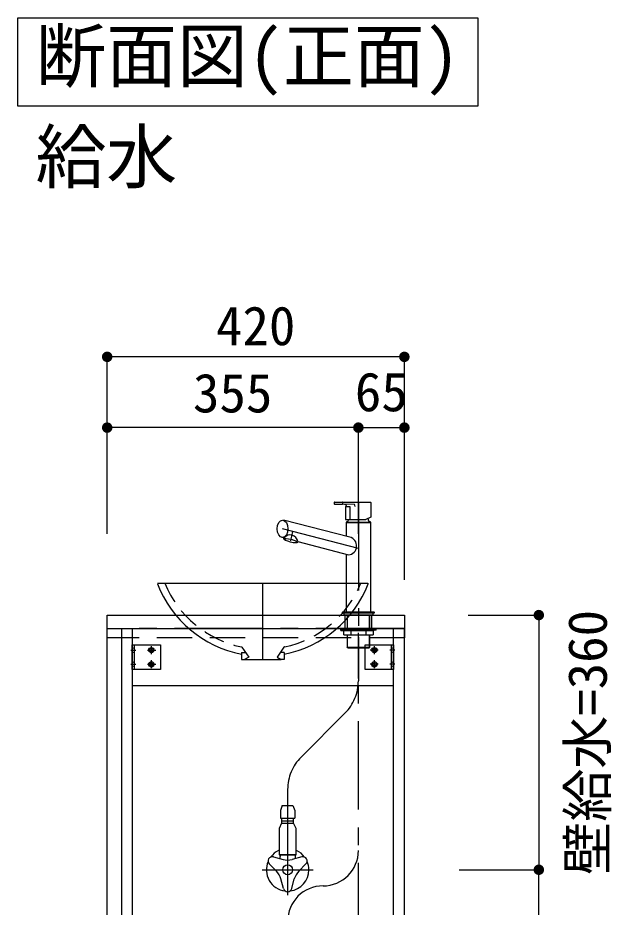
# Model space of a CAD drawing. Units: millimetres on the paper. Extents: x -205 to 195, y -144 to 136.
# Drawn here: x 84.7 to 118.3, y -97.4 to -47.2 of the extents above; entities that cross this region are included whole.
import ezdxf
from ezdxf.enums import TextEntityAlignment as Align

# ---------------------------------------------------------------- set-up
doc = ezdxf.new("R2010")
doc.units = ezdxf.units.MM
for name, pattern in [('CHAIN1', [8, 5, -1, 1, -1]), ('DASHED1', [1.8, 1.2, -0.6]), ('DASHED2', [3, 2, -1])]:
    doc.linetypes.add(name, pattern=pattern)
for name, color, linetype in [('0-0_①\u3000中', 7, 'Continuous'), ('0-1_①\u3000細', 4, 'Continuous'), ('0-2_①\u3000太', 6, 'Continuous')]:
    doc.layers.add(name, color=color, linetype=linetype)
doc.styles.add('ＭＳ ゴシック', font='')
doc.styles.get('ＭＳ ゴシック').set_extended_font_data('MS Gothic')

msp = doc.modelspace()

# ---------------------------------------------------------------- hatches: boundary and pattern name
at = {"layer": '0-1_①\u3000細'}
for points in [[(90.087, -66.329, 1), (89.487, -66.329, 1)], [(106.887, -66.329, 1), (106.287, -66.329, 1)], [(90.087, -70.329, 1), (89.487, -70.329, 1)], [(104.287, -70.329, 1), (103.687, -70.329, 1)], [(104.287, -70.329, 1), (103.687, -70.329, 1)], [(106.887, -70.329, 1), (106.287, -70.329, 1)]]:
    msp.add_hatch(color=132, dxfattribs=at).paths.add_polyline_path(points)
at = {"layer": '0-2_①\u3000太'}
for points in [[(114.487, -80.929, 1), (113.887, -80.929, 1)], [(114.487, -95.329, 1), (113.887, -95.329, 1)], [(114.487, -95.329, 1), (113.887, -95.329, 1)]]:
    msp.add_hatch(color=212, dxfattribs=at).paths.add_polyline_path(points)

# ---------------------------------------------------------------- linework, layer by layer
at = {"layer": '0-0_①\u3000中'}
for p, q in [((89.787, -80.929), (106.587, -80.929)), ((89.787, -81.689), (89.787, -80.929)), ((106.587, -80.929), (106.587, -81.689)), ((89.787, -81.689), (106.587, -81.689))]:
    msp.add_line(p, q, dxfattribs=at)
for points in [[(90.587, -111.129), (89.787, -111.129), (89.787, -81.689), (90.587, -81.689)], [(91.207, -110.989), (90.607, -110.989), (90.607, -81.689), (91.207, -81.689)], [(91.207, -81.709), (91.207, -84.909), (105.967, -84.909), (105.967, -81.709)], [(106.567, -110.989), (105.967, -110.989), (105.967, -81.689), (106.567, -81.689)]]:
    msp.add_lwpolyline(points, close=True, dxfattribs=at)
at = {"layer": '0-1_①\u3000細'}
for p, q in [((89.787, -76.329), (89.787, -66.329)), ((106.587, -66.329), (89.787, -66.329)), ((106.587, -76.329), (106.587, -66.329)), ((89.787, -76.329), (89.787, -70.329)), ((103.987, -70.329), (89.787, -70.329)), ((103.987, -76.329), (103.987, -70.329)), ((103.987, -72.545), (103.987, -70.329)), ((103.987, -70.329), (106.587, -70.329)), ((106.587, -78.929), (106.587, -70.329)), ((91.207, -82.609), (92.807, -82.609)), ((91.207, -84.009), (91.207, -82.609)), ((91.327, -84.009), (91.327, -82.609)), ((92.807, -82.609), (92.807, -84.009)), ((104.367, -82.609), (105.967, -82.609)), ((104.367, -84.009), (104.367, -82.609)), ((105.847, -82.609), (105.847, -84.009)), ((105.967, -82.609), (105.967, -84.009)), ((92.807, -84.009), (91.207, -84.009)), ((105.967, -84.009), (104.367, -84.009))]:
    msp.add_line(p, q, dxfattribs=at)
at = {"layer": '0-1_①\u3000細', "linetype": 'CHAIN1'}
for p, q in [((98.587, -80.929), (98.587, -80.529)), ((91.127, -82.909), (91.407, -82.909)), ((92.061, -82.909), (92.53, -82.909)), ((92.287, -83.136), (92.287, -82.683)), ((105.114, -82.909), (104.645, -82.909)), ((104.887, -82.683), (104.887, -83.136)), ((106.047, -82.909), (105.767, -82.909)), ((91.127, -83.709), (91.407, -83.709)), ((92.061, -83.709), (92.53, -83.709)), ((92.287, -83.936), (92.287, -83.483)), ((105.114, -83.709), (104.645, -83.709)), ((104.887, -83.483), (104.887, -83.936)), ((106.047, -83.709), (105.767, -83.709))]:
    msp.add_line(p, q, dxfattribs=at)
at = {"layer": '0-1_①\u3000細', "linetype": 'DASHED2'}
for p, q in [((106.587, -81.689), (106.587, -82.209)), ((91.207, -82.819), (91.327, -82.759)), ((105.847, -82.759), (105.967, -82.819)), ((91.207, -82.999), (91.327, -83.059)), ((105.967, -82.999), (105.847, -83.059)), ((91.207, -83.619), (91.327, -83.559)), ((91.327, -83.859), (91.207, -83.799)), ((105.967, -83.619), (105.847, -83.559)), ((105.967, -83.799), (105.847, -83.859))]:
    msp.add_line(p, q, dxfattribs=at)
at = {"layer": '0-1_①\u3000細'}
msp.add_lwpolyline([(84.734, -47.158), (110.734, -47.158), (110.734, -52.158), (84.734, -52.158)], close=True, dxfattribs=at)
at = {"layer": '0-1_①\u3000細', "linetype": 'DASHED2'}
msp.add_lwpolyline([(106.587, -82.209), (89.787, -82.209), (89.787, -81.689)], dxfattribs=at)
at = {"layer": '0-1_①\u3000細', "linetype": 'CHAIN1'}
msp.add_lwpolyline([(90.587, -81.689), (90.587, -111.129), (106.587, -111.129), (106.587, -81.689)], close=True, dxfattribs=at)
at = {"layer": '0-1_①\u3000細'}
for centre, radius in [((92.287, -82.909), 0.15), ((92.287, -82.909), 0.09), ((104.887, -82.909), 0.15), ((104.887, -82.909), 0.09), ((92.287, -83.709), 0.15), ((92.287, -83.709), 0.09), ((104.887, -83.709), 0.15), ((104.887, -83.709), 0.09)]:
    msp.add_circle(centre, radius, dxfattribs=at)
at = {"layer": '0-2_①\u3000太'}
for p, q in [((102.623, -74.569), (102.623, -74.641)), ((103.216, -74.684), (102.646, -74.665)), ((102.647, -74.545), (103.287, -74.545)), ((102.647, -74.665), (103.097, -74.665)), ((103.097, -74.569), (103.097, -74.641)), ((103.762, -74.684), (103.097, -74.665)), ((103.267, -74.793), (103.267, -75.529)), ((103.267, -74.793), (103.509, -74.793)), ((103.287, -74.545), (104.663, -74.545)), ((103.315, -74.784), (103.315, -74.793)), ((103.509, -74.793), (103.509, -75.529)), ((104.687, -74.569), (104.687, -75.388)), ((104.687, -75.388), (104.402, -75.529)), ((103.501, -76.519), (99.747, -75.563)), ((103.267, -75.529), (103.509, -75.529)), ((103.287, -75.717), (103.287, -76.465)), ((103.307, -75.697), (103.307, -75.675)), ((103.307, -75.697), (104.667, -75.697)), ((104.667, -75.697), (103.307, -75.697)), ((103.337, -75.649), (103.32, -75.656)), ((103.335, -75.529), (103.367, -75.529)), ((103.367, -75.529), (104.402, -75.529)), ((104.54, -75.502), (104.54, -75.461)), ((104.655, -75.656), (104.637, -75.649)), ((104.667, -75.675), (104.667, -75.697)), ((104.687, -80.749), (104.687, -75.717)), ((99.651, -76.529), (99.791, -76.566)), ((99.776, -76.622), (99.791, -76.566)), ((100.55, -76.824), (100.564, -76.771)), ((100.564, -76.771), (103.423, -77.528)), ((103.287, -77.527), (103.287, -80.749)), ((92.657, -79.129), (92.628, -79.158)), ((103.099, -80.749), (103.087, -80.761)), ((103.087, -80.817), (103.087, -80.761)), ((103.087, -80.817), (103.099, -80.829)), ((103.099, -80.749), (104.875, -80.749)), ((104.875, -80.829), (103.099, -80.829)), ((103.227, -80.929), (103.227, -81.689)), ((103.287, -80.749), (104.687, -80.749)), ((103.347, -80.929), (103.347, -81.689)), ((103.38, -81.689), (103.38, -80.929)), ((104.595, -80.929), (104.595, -81.689)), ((104.627, -81.689), (104.627, -80.929)), ((104.747, -81.689), (104.747, -80.929)), ((104.797, -80.829), (104.797, -80.929)), ((104.887, -80.761), (104.875, -80.749)), ((104.875, -80.829), (104.887, -80.817)), ((104.887, -80.761), (104.887, -80.817)), ((110.187, -80.929), (114.187, -80.929)), ((114.187, -80.929), (114.187, -95.329)), ((102.987, -81.689), (104.987, -81.689)), ((102.987, -81.689), (102.987, -81.749)), ((102.987, -81.769), (102.988, -81.749)), ((103.087, -81.769), (102.987, -81.769)), ((102.987, -81.809), (102.987, -81.769)), ((102.987, -81.809), (103.087, -81.809)), ((102.988, -81.749), (103.347, -81.749)), ((102.988, -81.749), (104.987, -81.749)), ((103.197, -81.809), (103.156, -81.809)), ((103.156, -82.049), (103.156, -81.809)), ((103.197, -81.769), (103.337, -81.769)), ((103.197, -81.809), (103.337, -81.809)), ((103.337, -81.809), (104.637, -81.809)), ((103.347, -81.749), (104.873, -81.749)), ((103.44, -81.769), (103.41, -81.769)), ((103.41, -81.809), (103.44, -81.809)), ((103.572, -82.049), (103.572, -81.809)), ((103.689, -81.769), (103.637, -81.769)), ((103.637, -81.809), (103.689, -81.809)), ((103.987, -81.769), (103.957, -81.769)), ((103.957, -81.809), (103.987, -81.809)), ((104.017, -81.769), (103.987, -81.769)), ((103.987, -81.809), (104.017, -81.809)), ((104.338, -81.769), (104.286, -81.769)), ((104.286, -81.809), (104.338, -81.809)), ((104.403, -81.809), (104.403, -82.049)), ((104.565, -81.769), (104.535, -81.769)), ((104.535, -81.809), (104.565, -81.809)), ((104.637, -81.769), (104.777, -81.769)), ((104.637, -81.809), (104.777, -81.809)), ((104.777, -81.809), (104.819, -81.809)), ((104.819, -81.809), (104.819, -82.049)), ((104.987, -81.789), (104.881, -81.789)), ((104.987, -81.749), (104.987, -81.689)), ((103.156, -82.049), (104.819, -82.049)), ((103.347, -82.049), (103.347, -82.749)), ((103.38, -82.782), (103.38, -82.049)), ((104.595, -82.049), (104.595, -82.782)), ((104.627, -82.749), (104.627, -82.049)), ((103.347, -82.749), (104.627, -82.749)), ((103.38, -82.782), (103.347, -82.749)), ((103.387, -82.789), (103.38, -82.782)), ((103.387, -82.789), (103.443, -82.789)), ((103.443, -82.789), (104.587, -82.789)), ((104.595, -82.782), (104.587, -82.789)), ((104.627, -82.749), (104.595, -82.782)), ((97.387, -83.137), (97.387, -83.449)), ((97.387, -83.449), (99.63, -83.449)), ((99.787, -83.449), (99.63, -83.449)), ((99.787, -83.137), (99.787, -83.449)), ((99.687, -91.691), (99.587, -91.968)), ((99.587, -91.968), (99.587, -92.388)), ((99.687, -91.691), (99.987, -91.691)), ((99.987, -91.691), (100.287, -91.691)), ((99.587, -92.388), (99.587, -92.411)), ((99.587, -92.411), (100.387, -92.411)), ((99.647, -92.411), (99.647, -92.589)), ((100.327, -92.624), (100.327, -92.411)), ((100.387, -92.388), (100.387, -92.411)), ((99.647, -92.689), (99.507, -93.001)), ((99.507, -93.001), (99.507, -93.681)), ((99.647, -92.589), (99.647, -92.624)), ((100.307, -92.589), (99.647, -92.589)), ((99.667, -92.589), (99.647, -92.589)), ((99.647, -92.624), (99.647, -92.689)), ((99.647, -92.689), (100.327, -92.689)), ((100.327, -92.589), (100.307, -92.589)), ((100.327, -92.689), (100.327, -92.624)), ((100.467, -93.001), (100.327, -92.689)), ((100.467, -93.681), (100.467, -93.001)), ((99.507, -93.681), (99.515, -93.689)), ((99.515, -93.689), (99.507, -93.697)), ((99.507, -93.697), (99.507, -94.489)), ((100.459, -93.689), (100.467, -93.681)), ((100.467, -93.697), (100.459, -93.689)), ((99.507, -94.489), (100.467, -94.489)), ((99.553, -94.489), (100.422, -94.489)), ((100.422, -94.489), (99.553, -94.489)), ((99.567, -94.489), (99.614, -94.489)), ((99.567, -94.489), (99.567, -94.57)), ((99.614, -94.489), (100.361, -94.489)), ((99.614, -94.489), (100.361, -94.489)), ((100.361, -94.489), (100.407, -94.489)), ((98.952, -94.999), (99.351, -95.398)), ((99.183, -94.597), (99.728, -94.743)), ((100.791, -94.597), (100.246, -94.743)), ((101.023, -94.999), (100.624, -95.398)), ((109.687, -95.329), (114.187, -95.329)), ((110.187, -95.329), (114.187, -95.329)), ((114.187, -111.129), (114.187, -95.329)), ((99.755, -96.391), (99.609, -95.846)), ((100.219, -96.391), (100.365, -95.846))]:
    msp.add_line(p, q, dxfattribs=at)
at = {"layer": '0-2_①\u3000太', "linetype": 'CHAIN1'}
for p, q in [((103.987, -74.545), (103.987, -82.789)), ((103.987, -77.166), (99.701, -76.046)), ((100.162, -76.727), (100.275, -76.196)), ((98.587, -83.449), (98.587, -79.129)), ((103.987, -115.929), (103.987, -81.929)), ((103.987, -82.169), (103.987, -84.643)), ((103.987, -84.512), (103.987, -83.109)), ((103.228, -86.474), (100.746, -88.957)), ((99.987, -90.788), (99.987, -91.691)), ((99.987, -91.691), (99.987, -94.609)), ((99.987, -93.889), (99.987, -96.769)), ((98.547, -95.329), (100.207, -95.329)), ((100.207, -95.329), (101.427, -95.329))]:
    msp.add_line(p, q, dxfattribs=at)
at = {"layer": '0-2_①\u3000太', "linetype": 'DASHED1'}
for p, q in [((97.396, -82.742), (97.787, -83.3)), ((99.778, -82.742), (99.387, -83.3)), ((97.387, -83.049), (97.611, -83.049)), ((97.387, -83.049), (97.387, -83.137)), ((97.787, -83.309), (97.545, -83.449)), ((97.787, -83.3), (97.787, -83.309)), ((99.387, -83.3), (99.387, -83.309)), ((99.387, -83.309), (99.63, -83.449)), ((99.787, -83.049), (99.563, -83.049)), ((99.787, -83.049), (99.787, -83.137))]:
    msp.add_line(p, q, dxfattribs=at)
at = {"layer": '0-2_①\u3000太'}
for points in [[(92.657, -79.129), (104.517, -79.129), (104.546, -79.158)], [(104.797, -80.929), (103.177, -80.929), (103.177, -80.829)], [(104.987, -81.789), (104.987, -81.749), (104.873, -81.749)], [(100.287, -91.691), (100.387, -91.968), (100.387, -92.388)], [(100.467, -94.489), (100.467, -94.209), (100.467, -93.697)], [(100.407, -94.489), (100.407, -94.57), (100.407, -94.629)]]:
    msp.add_lwpolyline(points, dxfattribs=at)
msp.add_circle((99.987, -95.329), 0.28, dxfattribs=at)
for centre, radius, start, end in [((102.647, -74.569), 0.024, 90, 180), ((102.647, -74.641), 0.024, 180, 270), ((103.073, -74.569), 0.024, 0, 90), ((103.073, -74.641), 0.024, 270, 360), ((103.215, -74.784), 0.1, 43.9275, 89.4546), ((103.215, -74.784), 0.1, 0, 43.9275), ((104.663, -74.569), 0.024, 0, 90), ((103.307, -75.717), 0.02, 90, 180), ((103.327, -75.675), 0.02, 111.7871, 180), ((103.275, -75.502), 0.16, 292.9088, 350.1467), ((104.7, -75.502), 0.16, 180, 247.0912), ((104.647, -75.675), 0.02, 0, 68.2129), ((104.667, -75.717), 0.02, 0, 90), ((100.134, -76.83), 0.434, 7.9335, 142.3865), ((103.375, -77.017), 0.514, 275.3689, 75.8279), ((98.599, -76.853), 6.4, 201.1132, 259.0893), ((98.576, -76.853), 6.4, 280.9107, 338.8868), ((103.087, -81.689), 0.08, 270, 285.2048), ((103.087, -81.689), 0.12, 270, 285.2048), ((103.14, -81.882), 0.12, 76.1268, 105.2048), ((103.14, -81.882), 0.08, 76.1268, 105.2048), ((103.197, -81.649), 0.16, 256.1268, 270), ((103.197, -81.649), 0.12, 256.1268, 270), ((103.337, -81.75), 0.0187, 270, 327.398), ((103.337, -81.75), 0.0587, 270, 297.5753), ((103.374, -81.774), 0.0247, 32.0943, 147.398), ((103.374, -81.82), 0.02, 62.3001, 117.5753), ((103.41, -81.751), 0.058, 242.3001, 270), ((103.41, -81.751), 0.018, 212.0943, 270), ((103.44, -81.72), 0.0492, 270, 292.9914), ((103.44, -81.72), 0.0892, 270, 292.9914), ((103.538, -81.952), 0.203, 67.0086, 112.9914), ((103.538, -81.952), 0.163, 67.0086, 112.9914), ((103.637, -81.72), 0.0892, 247.0086, 270), ((103.637, -81.72), 0.0492, 247.0086, 270), ((103.689, -81.702), 0.0672, 270, 286.936), ((103.689, -81.702), 0.107, 270, 286.936), ((103.823, -82.143), 0.394, 73.064, 106.936), ((103.823, -82.143), 0.354, 73.064, 106.936), ((103.957, -81.702), 0.107, 253.064, 270), ((103.957, -81.702), 0.0672, 253.064, 270), ((104.017, -81.702), 0.0672, 270, 286.936), ((104.017, -81.702), 0.107, 270, 286.936), ((104.152, -82.143), 0.394, 73.064, 106.936), ((104.152, -82.143), 0.354, 73.064, 106.936), ((104.286, -81.702), 0.107, 253.064, 270), ((104.286, -81.702), 0.0672, 253.064, 270), ((104.338, -81.72), 0.0492, 270, 292.9914), ((104.338, -81.72), 0.0892, 270, 292.9914), ((104.436, -81.952), 0.203, 67.0086, 112.9914), ((104.436, -81.952), 0.163, 67.0086, 112.9914), ((104.535, -81.72), 0.0892, 247.0086, 270), ((104.535, -81.72), 0.0492, 247.0086, 270), ((104.565, -81.751), 0.018, 270, 327.9057), ((104.565, -81.751), 0.058, 270, 297.6999), ((104.601, -81.774), 0.0247, 32.602, 147.9057), ((104.601, -81.82), 0.02, 62.4247, 117.6999), ((104.637, -81.75), 0.0587, 242.4247, 270), ((104.637, -81.75), 0.0187, 212.602, 270), ((104.777, -81.649), 0.12, 270, 293.5565), ((104.777, -81.649), 0.16, 270, 291.7868), ((104.873, -81.869), 0.12, 90, 113.5565), ((104.881, -81.909), 0.12, 90, 111.7868), ((99.987, -95.329), 1.2, 115.1507, 143.0569), ((99.987, -95.329), 1.2, 36.9431, 64.8493), ((99.987, -95.329), 1.2, 156.9431, 263.0569), ((99.121, -94.829), 0.24, 75, 225), ((99.191, -94.57), 0.377, 340.6411, 360), ((99.987, -93.777), 1, 255, 285), ((100.607, -94.629), 0.2, 180, 199.8361), ((100.853, -94.829), 0.24, 315, 105), ((99.987, -95.329), 1.2, 0, 23.0569), ((98.644, -96.105), 1, 15, 45), ((99.987, -95.329), 1.2, 276.9431, 360), ((101.331, -96.105), 1, 135, 165), ((99.987, -96.329), 0.24, 195, 345)]:
    msp.add_arc(centre, radius, start, end, dxfattribs=at)
at = {"layer": '0-2_①\u3000太', "linetype": 'DASHED1'}
for centre, radius, start, end in [((98.599, -76.853), 6, 202.297, 258.2011), ((98.576, -76.853), 6, 281.7989, 337.7031), ((97.364, -82.765), 0.04, 35, 78.2011), ((99.811, -82.765), 0.04, 101.7989, 145)]:
    msp.add_arc(centre, radius, start, end, dxfattribs=at)
at = {"layer": '0-2_①\u3000太', "linetype": 'CHAIN1'}
for centre, radius, start, end in [((101.397, -84.643), 2.59, 315, 0), ((102.577, -90.788), 2.59, 135, 180), ((101.988, -94.241), 2, 270, 0), ((101.987, -98.241), 2, 90, 180)]:
    msp.add_arc(centre, radius, start, end, dxfattribs=at)
at = {"layer": '0-2_①\u3000太'}
msp.add_ellipse((103.762, -74.784), major_axis=(0, 0.1), ratio=0.448068, start_param=4.712412, end_param=6.283185, dxfattribs=at)
for centre, major_axis, ratio in [((99.701, -76.046), (0, 0.489), 0.617034), ((100.163, -76.723), (0.387, -0.101), 0.207912)]:
    msp.add_ellipse(centre, major_axis=major_axis, ratio=ratio, dxfattribs=at)

# ---------------------------------------------------------------- texts
at = {"layer": '0-1_①\u3000細', "style": 'ＭＳ ゴシック'}
for s, height, p in [('断面図(正面)', 2.933, (85.734, -51.658)), ('給水', 2.933, (85.734, -57.36)), ('420', 2.199, (95.937, -66.329)), ('355', 2.199, (94.637, -70.129)), ('65', 2.199, (103.787, -70.063))]:
    msp.add_text(s, height=height, dxfattribs=at).set_placement(p, align=Align.BOTTOM_LEFT)
at = {"layer": '0-2_①\u3000太', "style": 'ＭＳ ゴシック'}
msp.add_text('壁給水=360', height=2.199, rotation=90, dxfattribs=at).set_placement((118.692, -95.618), align=Align.BOTTOM_LEFT)

doc.saveas('drawing.dxf')
